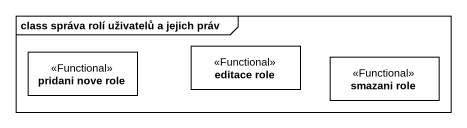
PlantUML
@startuml
mainframe class správa rolí uživatelů a jejich práv
hide circle
hide empty members
class "pridani nove role" as pridani_nove_role <<Functional>>
class "editace role" as editace_role <<Functional>>
class "smazani role" as smazani_role <<Functional>>
@enduml
